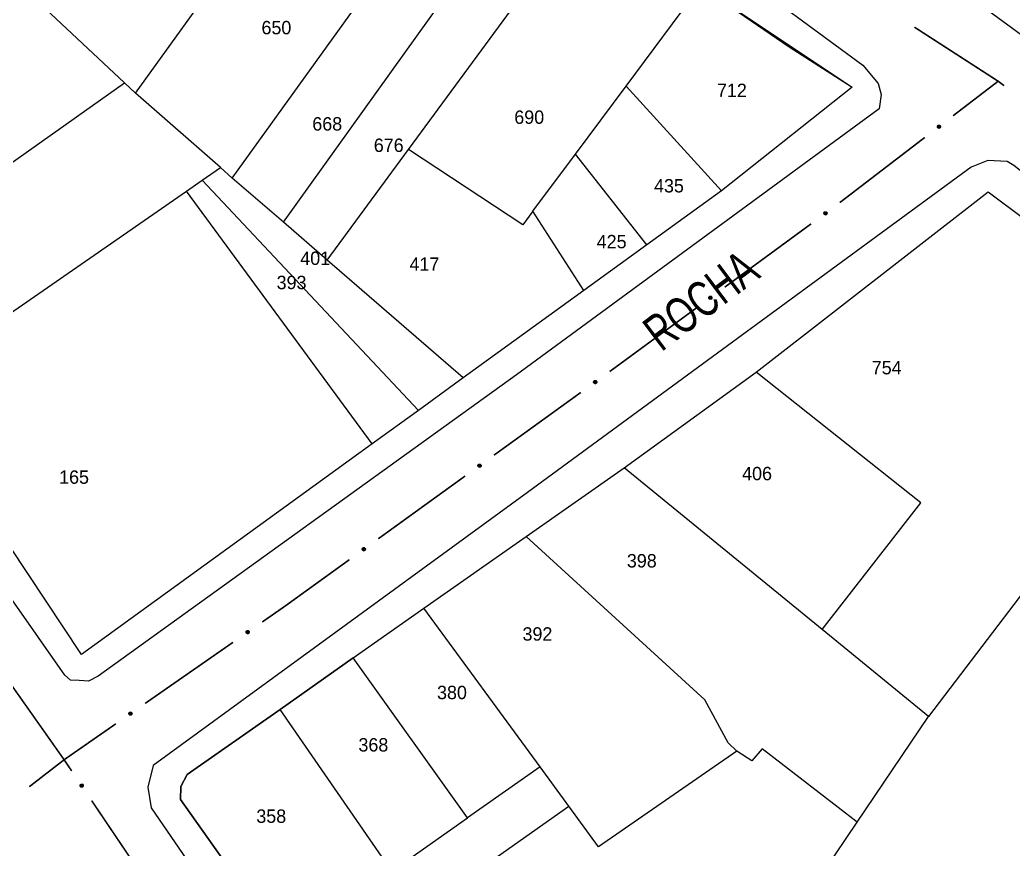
# Model space of a CAD drawing. Extents: x 199577 to 200882, y 4838726 to 4840156.
# Drawn here: x 200247.1 to 200358.4, y 4838995.8 to 4839088.8 of the extents above; entities that cross this region are included whole.
import ezdxf
from ezdxf.enums import TextEntityAlignment as Align

# ---------------------------------------------------------------- set-up
doc = ezdxf.new("R2010")
doc.units = 0
doc.header["$LTSCALE"] = 1.5
doc.header["$MEASUREMENT"] = 0
for name, color, linetype in [('CD_MALHA_LOTES', 7, 'CONTINUOUS'), ('RU-QUADRA', 210, 'CONTINUOUS'), ('SV-EIXO-RUA-PAV', 20, 'CONTINUOUS'), ('SV-RUA-PAVIM', 7, 'CONTINUOUS'), ('SV-TXT-RUA-PAV', 7, 'CONTINUOUS'), ('Th_NmrPorta', 1, 'CONTINUOUS')]:
    doc.layers.add(name, color=color, linetype=linetype)
doc.styles.add('ARIAL', font='ARIAL.SHX')

msp = doc.modelspace()

# ---------------------------------------------------------------- linework, layer by layer
at = {"layer": 'CD_MALHA_LOTES', "linetype": 'Continuous', "flags": 128}
for points in [[(200260.05, 4839080.55), (200287.47, 4839118.62)], [(200270.89, 4839071.03), (200299.09, 4839110.2)], [(200276.63, 4839066.07), (200305.11, 4839105.84)], [(200290.64, 4839074.21), (200310.84, 4839101.69)], [(200315.03, 4839081.34), (200323.39, 4839092.59)], [(200323.39, 4839092.59), (200333.32, 4839085.73), (200340.39, 4839081.2), (200325.72, 4839069.61)], [(200258.81, 4839081.71), (200248.8, 4839091.1)], [(200226.62, 4839058.89), (200258.81, 4839081.71)], [(200260.05, 4839080.55), (200258.81, 4839081.71)], [(200269.57, 4839072.2), (200260.05, 4839080.55)], [(200309.37, 4839073.72), (200315.03, 4839081.34)], [(200325.72, 4839069.61), (200315.03, 4839081.34)], [(200281.54, 4839061.82), (200290.64, 4839074.21)], [(200304.6, 4839067.3), (200303.46, 4839065.78), (200290.64, 4839074.21)], [(200304.6, 4839067.3), (200309.37, 4839073.72)], [(200317.36, 4839063.54), (200309.37, 4839073.72)], [(200267.53, 4839070.78), (200269.57, 4839072.2)], [(200269.57, 4839072.2), (200270.89, 4839071.03)], [(200265.75, 4839069.55), (200267.53, 4839070.78)], [(200291.76, 4839044.98), (200267.53, 4839070.78)], [(200276.63, 4839066.07), (200270.89, 4839071.03)], [(200234.09, 4839047.62), (200265.75, 4839069.55)], [(200286.56, 4839041.21), (200265.75, 4839069.55)], [(200325.72, 4839069.61), (200317.36, 4839063.54)], [(200329.61, 4839049.27), (200355.61, 4839069.48), (200379.92, 4839051.33)], [(200310.29, 4839058.41), (200304.6, 4839067.3)], [(200281.54, 4839061.82), (200276.63, 4839066.07)], [(200317.36, 4839063.54), (200310.29, 4839058.41)], [(200296.79, 4839048.63), (200281.54, 4839061.82)], [(200310.29, 4839058.41), (200296.79, 4839048.63)], [(200379.92, 4839051.33), (200348.95, 4839010.67)], [(200314.83, 4839038.54), (200329.61, 4839049.27)], [(200337, 4839020.43), (200348.09, 4839034.63), (200329.61, 4839049.27)], [(200296.79, 4839048.63), (200291.76, 4839044.98)], [(200286.56, 4839041.21), (200253.99, 4839017.6), (200234.09, 4839047.62)], [(200291.76, 4839044.98), (200286.56, 4839041.21)], [(200303.85, 4839030.84), (200314.83, 4839038.54)], [(200337, 4839020.43), (200314.83, 4839038.54)], [(200292.38, 4839022.79), (200303.85, 4839030.84)], [(200327.44, 4839006.77), (200326.46, 4839007.69), (200323.87, 4839012.53), (200303.85, 4839030.84)], [(200284.45, 4839017.22), (200292.38, 4839022.79)], [(200305.39, 4839005.01), (200292.38, 4839022.79)], [(200348.95, 4839010.67), (200337, 4839020.43)], [(200284.45, 4839017.22), (200276.25, 4839011.46)], [(200297.25, 4838999.28), (200284.45, 4839017.22)], [(200276.25, 4839011.46), (200265.84, 4839004.16), (200265.13, 4839002.82), (200265.09, 4839001.35), (200276.77, 4838984.85)], [(200288.79, 4838993.31), (200276.25, 4839011.46)], [(200340.95, 4838998.8), (200348.95, 4839010.67)], [(200340.95, 4838998.8), (200330.3, 4839007.04), (200329.14, 4839005.68), (200327.44, 4839006.77)], [(200327.44, 4839006.77), (200311.93, 4838996.05), (200308.61, 4839000.6)], [(200305.39, 4839005.01), (200297.25, 4838999.28)], [(200308.61, 4839000.6), (200305.39, 4839005.01)], [(200279.94, 4838980.37), (200308.61, 4839000.6)], [(200288.79, 4838993.31), (200297.25, 4838999.28)], [(200345.49, 4838977.62), (200333.48, 4838987.73), (200340.95, 4838998.8)]]:
    msp.add_lwpolyline(points, dxfattribs=at)
at = {"layer": 'RU-QUADRA', "linetype": 'Continuous', "flags": 128}
for points in [[(200246.63, 4839148.94), (200254.41, 4839143.01), (200259.22, 4839139.34), (200263.54, 4839136.05), (200275.08, 4839127.6), (200287.47, 4839118.62), (200299.09, 4839110.2), (200305.11, 4839105.84), (200310.84, 4839101.69), (200323.39, 4839092.59), (200340.39, 4839081.2), (200325.72, 4839069.61), (200317.36, 4839063.54), (200310.29, 4839058.41), (200296.79, 4839048.63), (200291.76, 4839044.98), (200286.56, 4839041.21), (200253.99, 4839017.6), (200237.91, 4839041.86)], [(200276.77, 4838984.85), (200265.09, 4839001.35), (200265.13, 4839002.82), (200265.84, 4839004.16), (200276.25, 4839011.46), (200284.45, 4839017.22), (200292.38, 4839022.79), (200303.85, 4839030.84), (200314.83, 4839038.54), (200329.61, 4839049.27), (200355.61, 4839069.48), (200379.92, 4839051.33), (200413.03, 4839026.93), (200417.95, 4839023.12), (200436.18, 4839009.65), (200441.79, 4839005.51), (200446.84, 4839001.77), (200452.06, 4838997.92), (200460.69, 4838991.55)]]:
    msp.add_lwpolyline(points, dxfattribs=at)
at = {"layer": 'SV-EIXO-RUA-PAV', "const_width": 0.18}
for points in [[(200347.354843, 4839087.942853), (200356.594556, 4839081.973958)], [(200351.688946, 4839078.008435), (200356.450998, 4839081.658484)], [(200356.450998, 4839081.658484), (200356.74, 4839081.88)], [(200356.594556, 4839081.973958), (200356.74, 4839081.88)], [(200356.74, 4839081.88), (200357.401723, 4839081.38422)], [(200338.990139, 4839068.274972), (200348.514244, 4839075.575069)], [(200326.100757, 4839058.795652), (200335.776767, 4839065.893175)], [(200313.199411, 4839049.332288), (200322.875421, 4839056.429811)], [(200300.232786, 4839039.958582), (200309.958878, 4839046.987318)], [(200287.264664, 4839030.586933), (200296.990756, 4839037.615669)], [(200276.78, 4839023.01), (200284.022633, 4839028.244021)], [(200274.264517, 4839021.260453), (200276.727395, 4839022.973413)], [(200276.727395, 4839022.973413), (200276.78, 4839023.01)], [(200261.129168, 4839012.124666), (200270.98068, 4839018.976506)], [(200246.00853, 4839014.379207), (200251.770662, 4839006.206213)], [(200252.05, 4839005.81), (200257.84533, 4839009.840719)], [(200251.306182, 4839005.233974), (200252.05, 4839005.81)], [(200251.770662, 4839006.206213), (200252.05, 4839005.81)], [(200252.05, 4839005.81), (200252.896462, 4839004.553264)], [(200248.143632, 4839002.784836), (200251.306182, 4839005.233974)], [(200255.131023, 4839001.235624), (200261.834708, 4838991.282704)]]:
    msp.add_lwpolyline(points, dxfattribs=at)
at = {"layer": 'SV-EIXO-RUA-PAV'}
for points in [[(200349.920593, 4839076.791714), (200349.926314, 4839076.840286), (200349.941164, 4839076.880862), (200349.963291, 4839076.911139), (200349.98982, 4839076.932796), (200350.019455, 4839076.951895), (200350.053582, 4839076.964559), (200350.094573, 4839076.970225), (200350.143339, 4839076.964827), (200350.183905, 4839076.946882), (200350.214749, 4839076.926778), (200350.238924, 4839076.900416), (200350.256996, 4839076.871315), (200350.268978, 4839076.835431), (200350.274314, 4839076.793834), (200350.267699, 4839076.744931), (200350.252868, 4839076.705251), (200350.230697, 4839076.676527), (200350.20404, 4839076.652391), (200350.173551, 4839076.633255), (200350.139979, 4839076.621017), (200350.098089, 4839076.61572), (200350.049907, 4839076.622888), (200350.010163, 4839076.637229), (200349.981135, 4839076.65899), (200349.957964, 4839076.685769), (200349.938446, 4839076.71526), (200349.924288, 4839076.749036), (200349.920593, 4839076.791714)], [(200337.208472, 4839067.079876), (200337.215218, 4839067.128317), (200337.230921, 4839067.168571), (200337.253681, 4839067.198374), (200337.280661, 4839067.219467), (200337.310693, 4839067.237936), (200337.34508, 4839067.249877), (200337.386181, 4839067.254677), (200337.434821, 4839067.248251), (200337.475, 4839067.229455), (200337.505413, 4839067.208704), (200337.529027, 4839067.181838), (200337.54648, 4839067.152363), (200337.557703, 4839067.116233), (200337.56216, 4839067.074533), (200337.554515, 4839067.02578), (200337.538849, 4839066.986422), (200337.516078, 4839066.958173), (200337.488918, 4839066.934604), (200337.458031, 4839066.916116), (200337.424209, 4839066.904589), (200337.382216, 4839066.900177), (200337.334196, 4839066.90836), (200337.294763, 4839066.923536), (200337.266201, 4839066.945905), (200337.2436, 4839066.973167), (200337.224709, 4839067.003063), (200337.211266, 4839067.03713), (200337.208472, 4839067.079876)], [(200324.307126, 4839057.616512), (200324.313871, 4839057.664953), (200324.329574, 4839057.705206), (200324.352335, 4839057.73501), (200324.379314, 4839057.756102), (200324.409346, 4839057.774572), (200324.443733, 4839057.786513), (200324.484835, 4839057.791312), (200324.533475, 4839057.784887), (200324.573653, 4839057.766091), (200324.604067, 4839057.74534), (200324.62768, 4839057.718474), (200324.645134, 4839057.688998), (200324.656356, 4839057.652869), (200324.660813, 4839057.611169), (200324.653168, 4839057.562416), (200324.637503, 4839057.523058), (200324.614731, 4839057.494809), (200324.587571, 4839057.47124), (200324.556685, 4839057.452751), (200324.522863, 4839057.441224), (200324.480869, 4839057.436813), (200324.43285, 4839057.444996), (200324.393417, 4839057.460172), (200324.364855, 4839057.482541), (200324.342253, 4839057.509802), (200324.323362, 4839057.539699), (200324.30992, 4839057.573766), (200324.307126, 4839057.616512)], [(200311.398962, 4839048.163838), (200311.406051, 4839048.21223), (200311.422039, 4839048.252371), (200311.44501, 4839048.282012), (200311.472138, 4839048.302913), (200311.5023, 4839048.321169), (200311.536771, 4839048.332866), (200311.577906, 4839048.337374), (200311.626499, 4839048.330604), (200311.666543, 4839048.311523), (200311.696808, 4839048.290557), (200311.720231, 4839048.263524), (200311.737475, 4839048.233926), (200311.748441, 4839048.197718), (200311.752602, 4839048.155987), (200311.744612, 4839048.107289), (200311.728668, 4839048.068044), (200311.705697, 4839048.039956), (200311.67837, 4839048.016581), (200311.647354, 4839047.998312), (200311.61345, 4839047.987025), (200311.571427, 4839047.982911), (200311.523466, 4839047.991434), (200311.484142, 4839048.00689), (200311.455739, 4839048.029461), (200311.433332, 4839048.056882), (200311.414653, 4839048.086912), (200311.401452, 4839048.121073), (200311.398962, 4839048.163838)], [(200298.43084, 4839038.792189), (200298.437928, 4839038.840581), (200298.453916, 4839038.880722), (200298.476887, 4839038.910363), (200298.504016, 4839038.931264), (200298.534178, 4839038.94952), (200298.568649, 4839038.961217), (200298.609783, 4839038.965725), (200298.658377, 4839038.958955), (200298.698421, 4839038.939874), (200298.728686, 4839038.918908), (200298.752109, 4839038.891875), (200298.769353, 4839038.862277), (200298.780319, 4839038.826069), (200298.78448, 4839038.784338), (200298.77649, 4839038.73564), (200298.760546, 4839038.696395), (200298.737574, 4839038.668307), (200298.710248, 4839038.644932), (200298.679231, 4839038.626663), (200298.645328, 4839038.615376), (200298.603304, 4839038.611262), (200298.555344, 4839038.619785), (200298.51602, 4839038.635241), (200298.487617, 4839038.657812), (200298.46521, 4839038.685233), (200298.446531, 4839038.715263), (200298.43333, 4839038.749424), (200298.43084, 4839038.792189)], [(200285.462717, 4839029.42054), (200285.469806, 4839029.468932), (200285.485794, 4839029.509073), (200285.508765, 4839029.538715), (200285.535894, 4839029.559615), (200285.566056, 4839029.577871), (200285.600527, 4839029.589568), (200285.641661, 4839029.594076), (200285.690255, 4839029.587306), (200285.730299, 4839029.568225), (200285.760564, 4839029.547259), (200285.783986, 4839029.520226), (200285.801231, 4839029.490628), (200285.812197, 4839029.45442), (200285.816358, 4839029.41269), (200285.808367, 4839029.363991), (200285.792423, 4839029.324746), (200285.769452, 4839029.296659), (200285.742126, 4839029.273283), (200285.711109, 4839029.255014), (200285.677206, 4839029.243727), (200285.635182, 4839029.239613), (200285.587222, 4839029.248136), (200285.547897, 4839029.263592), (200285.519495, 4839029.286163), (200285.497087, 4839029.313584), (200285.478409, 4839029.343614), (200285.465208, 4839029.377775), (200285.462717, 4839029.42054)], [(200272.441788, 4839020.126811), (200272.44975, 4839020.175067), (200272.46646, 4839020.214913), (200272.489963, 4839020.244134), (200272.517465, 4839020.264541), (200272.547952, 4839020.28225), (200272.582629, 4839020.293322), (200272.623838, 4839020.297085), (200272.672301, 4839020.289438), (200272.711994, 4839020.269637), (200272.741876, 4839020.248128), (200272.764806, 4839020.220676), (200272.781512, 4839020.190771), (200272.791822, 4839020.154371), (200272.795229, 4839020.112572), (200272.78636, 4839020.064026), (200272.769709, 4839020.025075), (200272.746234, 4839019.997407), (200272.71849, 4839019.97453), (200272.687148, 4839019.956824), (200272.653046, 4839019.946151), (200272.610955, 4839019.942798), (200272.563156, 4839019.952186), (200272.524118, 4839019.96835), (200272.496128, 4839019.99143), (200272.474219, 4839020.019252), (200272.456086, 4839020.049614), (200272.443505, 4839020.084008), (200272.441788, 4839020.126811)], [(200259.306439, 4839010.991024), (200259.314401, 4839011.03928), (200259.331111, 4839011.079126), (200259.354614, 4839011.108348), (200259.382116, 4839011.128754), (200259.412603, 4839011.146463), (200259.44728, 4839011.157535), (200259.488489, 4839011.161299), (200259.536952, 4839011.153651), (200259.576645, 4839011.13385), (200259.606526, 4839011.112341), (200259.629457, 4839011.084889), (200259.646163, 4839011.054984), (200259.656473, 4839011.018584), (200259.659879, 4839010.976785), (200259.651011, 4839010.928239), (200259.63436, 4839010.889288), (200259.610885, 4839010.861621), (200259.58314, 4839010.838743), (200259.551799, 4839010.821037), (200259.517697, 4839010.810365), (200259.475606, 4839010.807011), (200259.427807, 4839010.816399), (200259.388769, 4839010.832563), (200259.360779, 4839010.855643), (200259.33887, 4839010.883465), (200259.320737, 4839010.913827), (200259.308156, 4839010.948222), (200259.306439, 4839010.991024)], [(200254.024778, 4839003.075109), (200254.07291, 4839003.066426), (200254.112501, 4839003.049121), (200254.141368, 4839003.025184), (200254.161361, 4839002.99738), (200254.178611, 4839002.966631), (200254.189163, 4839002.931793), (200254.19231, 4839002.890532), (200254.183939, 4839002.842189), (200254.163546, 4839002.802796), (200254.141592, 4839002.77324), (200254.1138, 4839002.750723), (200254.083648, 4839002.734466), (200254.047098, 4839002.724702), (200254.005253, 4839002.721921), (200253.956845, 4839002.731515), (200253.918148, 4839002.748747), (200253.890834, 4839002.772633), (200253.868374, 4839002.800717), (200253.851139, 4839002.83232), (200253.840978, 4839002.866578), (200253.838254, 4839002.908714), (200253.848357, 4839002.956367), (200253.865103, 4839002.995159), (200253.888599, 4839003.022801), (200253.916746, 4839003.04429), (200253.947376, 4839003.061967), (200253.981955, 4839003.074032), (200254.024778, 4839003.075109)]]:
    msp.add_lwpolyline(points, close=True, dxfattribs=at)
for points in [[(200349.920593, 4839076.791714), (200350.094573, 4839076.970225)], [(200349.924201, 4839076.769459), (200350.117303, 4839076.963889)], [(200349.924288, 4839076.749036), (200350.143339, 4839076.964827)], [(200349.924784, 4839076.818045), (200350.068465, 4839076.962559)], [(200349.926314, 4839076.840286), (200350.053582, 4839076.964559)], [(200349.93468, 4839076.863453), (200350.030093, 4839076.952059)], [(200349.935207, 4839076.734913), (200350.159715, 4839076.953416)], [(200349.938446, 4839076.71526), (200350.183905, 4839076.946882)], [(200349.941164, 4839076.880862), (200350.019455, 4839076.951895)], [(200349.950544, 4839076.703688), (200350.194294, 4839076.935219)], [(200349.957964, 4839076.685769), (200350.214749, 4839076.926778)], [(200349.971874, 4839076.673617), (200350.22703, 4839076.910453)], [(200349.981135, 4839076.65899), (200350.238924, 4839076.900416)], [(200349.998871, 4839076.64961), (200350.24587, 4839076.883632)], [(200350.010163, 4839076.637229), (200350.256996, 4839076.871315)], [(200350.032367, 4839076.630584), (200350.259871, 4839076.849663)], [(200350.049907, 4839076.622888), (200350.268978, 4839076.835431)], [(200350.076115, 4839076.622854), (200350.269541, 4839076.812375)], [(200350.098089, 4839076.61572), (200350.274314, 4839076.793834)], [(200350.121957, 4839076.623607), (200350.265132, 4839076.764295)], [(200350.139979, 4839076.621017), (200350.267699, 4839076.744931)], [(200350.159823, 4839076.63028), (200350.255489, 4839076.720799)], [(200350.173551, 4839076.633255), (200350.252868, 4839076.705251)], [(200337.208472, 4839067.079876), (200337.386181, 4839067.254677)], [(200337.211266, 4839067.03713), (200337.434821, 4839067.248251)], [(200337.211611, 4839067.05755), (200337.408772, 4839067.247863)], [(200337.213219, 4839067.106113), (200337.359916, 4839067.247563)], [(200337.215218, 4839067.128317), (200337.34508, 4839067.249877)], [(200337.221885, 4839067.02278), (200337.450954, 4839067.236497)], [(200337.22407, 4839067.151302), (200337.321331, 4839067.237876)], [(200337.224709, 4839067.003063), (200337.475, 4839067.229455)], [(200337.230921, 4839067.168571), (200337.310693, 4839067.237936)], [(200337.23656, 4839066.991239), (200337.485141, 4839067.217575)], [(200337.2436, 4839066.973167), (200337.505413, 4839067.208704)], [(200337.257251, 4839066.960724), (200337.517347, 4839067.192124)], [(200337.266201, 4839066.945905), (200337.529027, 4839067.181838)], [(200337.283735, 4839066.936153), (200337.535617, 4839067.164911)], [(200337.294763, 4839066.923536), (200337.54648, 4839067.152363)], [(200337.316822, 4839066.916424), (200337.548898, 4839067.130655)], [(200337.334196, 4839066.90836), (200337.557703, 4839067.116233)], [(200337.360397, 4839066.907773), (200337.557779, 4839067.09317)], [(200337.382216, 4839066.900177), (200337.56216, 4839067.074533)], [(200337.406245, 4839066.907558), (200337.552356, 4839067.045194)], [(200337.424209, 4839066.904589), (200337.554515, 4839067.02578)], [(200337.444244, 4839066.913431), (200337.541798, 4839067.001912)], [(200337.458031, 4839066.916116), (200337.538849, 4839066.986422)], [(200324.307126, 4839057.616512), (200324.484835, 4839057.791312)], [(200324.30992, 4839057.573766), (200324.533475, 4839057.784887)], [(200324.310264, 4839057.594186), (200324.507426, 4839057.784498)], [(200324.311872, 4839057.642749), (200324.45857, 4839057.784199)], [(200324.313871, 4839057.664953), (200324.443733, 4839057.786513)], [(200324.320539, 4839057.559416), (200324.549607, 4839057.773133)], [(200324.322724, 4839057.687938), (200324.419985, 4839057.774511)], [(200324.323362, 4839057.539699), (200324.573653, 4839057.766091)], [(200324.329574, 4839057.705206), (200324.409346, 4839057.774572)], [(200324.335214, 4839057.527874), (200324.583794, 4839057.754211)], [(200324.342253, 4839057.509802), (200324.604067, 4839057.74534)], [(200324.355904, 4839057.49736), (200324.616001, 4839057.72876)], [(200324.364855, 4839057.482541), (200324.62768, 4839057.718474)], [(200324.382389, 4839057.472789), (200324.63427, 4839057.701547)], [(200324.393417, 4839057.460172), (200324.645134, 4839057.688998)], [(200324.415476, 4839057.45306), (200324.647552, 4839057.66729)], [(200324.43285, 4839057.444996), (200324.656356, 4839057.652869)], [(200324.459051, 4839057.444409), (200324.656433, 4839057.629806)], [(200324.480869, 4839057.436813), (200324.660813, 4839057.611169)], [(200324.504899, 4839057.444194), (200324.65101, 4839057.58183)], [(200324.522863, 4839057.441224), (200324.653168, 4839057.562416)], [(200324.542897, 4839057.450067), (200324.640452, 4839057.538548)], [(200324.556685, 4839057.452751), (200324.637503, 4839057.523058)], [(200311.398962, 4839048.163838), (200311.577906, 4839048.337374)], [(200311.401452, 4839048.121073), (200311.626499, 4839048.330604)], [(200311.401942, 4839048.14149), (200311.600448, 4839048.3304)], [(200311.403894, 4839048.19004), (200311.551591, 4839048.330447)], [(200311.406051, 4839048.21223), (200311.536771, 4839048.332866)], [(200311.411969, 4839048.106648), (200311.642548, 4839048.318736)], [(200311.414653, 4839048.086912), (200311.666543, 4839048.311523)], [(200311.415066, 4839048.235152), (200311.512939, 4839048.321033)], [(200311.422039, 4839048.252371), (200311.5023, 4839048.321169)], [(200311.426421, 4839048.075003), (200311.6766, 4839048.299572)], [(200311.433332, 4839048.056882), (200311.696808, 4839048.290557)], [(200311.446894, 4839048.044343), (200311.708625, 4839048.273893)], [(200311.455739, 4839048.029461), (200311.720231, 4839048.263524)], [(200311.473204, 4839048.019585), (200311.726701, 4839048.246551)], [(200311.484142, 4839048.00689), (200311.737475, 4839048.233926)], [(200311.50615, 4839047.999621), (200311.739739, 4839048.212201)], [(200311.523466, 4839047.991434), (200311.748441, 4839048.197718)], [(200311.549663, 4839047.990662), (200311.748354, 4839048.174655)], [(200311.571427, 4839047.982911), (200311.752602, 4839048.155987)], [(200311.595508, 4839047.990122), (200311.742591, 4839048.126718)], [(200311.61345, 4839047.987025), (200311.744612, 4839048.107289)], [(200311.633547, 4839047.995725), (200311.731727, 4839048.083512)], [(200311.647354, 4839047.998312), (200311.728668, 4839048.068044)], [(200298.43084, 4839038.792189), (200298.609783, 4839038.965725)], [(200298.43333, 4839038.749424), (200298.658377, 4839038.958955)], [(200298.43382, 4839038.769841), (200298.632325, 4839038.958751)], [(200298.435772, 4839038.818391), (200298.583469, 4839038.958798)], [(200298.437928, 4839038.840581), (200298.568649, 4839038.961217)], [(200298.443847, 4839038.734999), (200298.674426, 4839038.947087)], [(200298.446531, 4839038.715263), (200298.698421, 4839038.939874)], [(200298.446944, 4839038.863503), (200298.544816, 4839038.949384)], [(200298.453916, 4839038.880722), (200298.534178, 4839038.94952)], [(200298.458298, 4839038.703354), (200298.708477, 4839038.927923)], [(200298.46521, 4839038.685233), (200298.728686, 4839038.918908)], [(200298.478772, 4839038.672694), (200298.740503, 4839038.902244)], [(200298.487617, 4839038.657812), (200298.752109, 4839038.891875)], [(200298.505082, 4839038.647936), (200298.758579, 4839038.874902)], [(200298.51602, 4839038.635241), (200298.769353, 4839038.862277)], [(200298.538027, 4839038.627972), (200298.771617, 4839038.840552)], [(200298.555344, 4839038.619785), (200298.780319, 4839038.826069)], [(200298.58154, 4839038.619013), (200298.780232, 4839038.803006)], [(200298.603304, 4839038.611262), (200298.78448, 4839038.784338)], [(200298.627386, 4839038.618473), (200298.774469, 4839038.755069)], [(200298.645328, 4839038.615376), (200298.77649, 4839038.73564)], [(200298.665425, 4839038.624077), (200298.763604, 4839038.711863)], [(200298.679231, 4839038.626663), (200298.760546, 4839038.696395)], [(200285.462717, 4839029.42054), (200285.641661, 4839029.594076)], [(200285.465208, 4839029.377775), (200285.690255, 4839029.587306)], [(200285.465697, 4839029.398193), (200285.664203, 4839029.587102)], [(200285.46765, 4839029.446743), (200285.615346, 4839029.587149)], [(200285.469806, 4839029.468932), (200285.600527, 4839029.589568)], [(200285.475725, 4839029.36335), (200285.706303, 4839029.575438)], [(200285.478409, 4839029.343614), (200285.730299, 4839029.568225)], [(200285.478821, 4839029.491854), (200285.576694, 4839029.577735)], [(200285.485794, 4839029.509073), (200285.566056, 4839029.577871)], [(200285.490176, 4839029.331705), (200285.740355, 4839029.556274)], [(200285.497087, 4839029.313584), (200285.760564, 4839029.547259)], [(200285.510649, 4839029.301045), (200285.77238, 4839029.530595)], [(200285.519495, 4839029.286163), (200285.783986, 4839029.520226)], [(200285.536959, 4839029.276287), (200285.790456, 4839029.503253)], [(200285.547897, 4839029.263592), (200285.801231, 4839029.490628)], [(200285.569905, 4839029.256323), (200285.803495, 4839029.468903)], [(200285.587222, 4839029.248136), (200285.812197, 4839029.45442)], [(200285.613418, 4839029.247364), (200285.812109, 4839029.431357)], [(200285.635182, 4839029.239613), (200285.816358, 4839029.41269)], [(200285.659264, 4839029.246824), (200285.806347, 4839029.38342)], [(200285.677206, 4839029.243727), (200285.808367, 4839029.363991)], [(200285.697303, 4839029.252428), (200285.795482, 4839029.340214)], [(200285.711109, 4839029.255014), (200285.792423, 4839029.324746)], [(200272.441788, 4839020.126811), (200272.623838, 4839020.297085)], [(200272.443505, 4839020.084008), (200272.672301, 4839020.289438)], [(200272.444364, 4839020.104414), (200272.64625, 4839020.289705)], [(200272.447193, 4839020.15292), (200272.597403, 4839020.290635)], [(200272.44975, 4839020.175067), (200272.582629, 4839020.293322)], [(200272.45376, 4839020.069396), (200272.688133, 4839020.277282)], [(200272.456086, 4839020.049614), (200272.711994, 4839020.269637)], [(200272.459178, 4839020.197822), (200272.558586, 4839020.281921)], [(200272.46646, 4839020.214913), (200272.547952, 4839020.28225)], [(200272.467637, 4839020.037495), (200272.721833, 4839020.257506)], [(200272.474219, 4839020.019252), (200272.741876, 4839020.248128)], [(200272.487553, 4839020.00647), (200272.753389, 4839020.231253)], [(200272.496128, 4839019.99143), (200272.764806, 4839020.220676)], [(200272.513411, 4839019.98124), (200272.770968, 4839020.203588)], [(200272.524118, 4839019.96835), (200272.781512, 4839020.190771)], [(200272.545991, 4839019.960685), (200272.783384, 4839020.169009)], [(200272.563156, 4839019.952186), (200272.791822, 4839020.154371)], [(200272.589335, 4839019.95094), (200272.791318, 4839020.131313)], [(200272.610955, 4839019.942798), (200272.795229, 4839020.112572)], [(200272.635163, 4839019.949572), (200272.78469, 4839020.083488)], [(200272.653046, 4839019.946151), (200272.78636, 4839020.064026)], [(200272.673297, 4839019.954487), (200272.773047, 4839020.040486)], [(200272.687148, 4839019.956824), (200272.769709, 4839020.025075)], [(200259.306439, 4839010.991024), (200259.488489, 4839011.161299)], [(200259.308156, 4839010.948222), (200259.536952, 4839011.153651)], [(200259.309014, 4839010.968627), (200259.510901, 4839011.153918)], [(200259.311844, 4839011.017134), (200259.462053, 4839011.154848)], [(200259.314401, 4839011.03928), (200259.44728, 4839011.157535)], [(200259.318411, 4839010.933609), (200259.552784, 4839011.141495)], [(200259.320737, 4839010.913827), (200259.576645, 4839011.13385)], [(200259.323829, 4839011.062036), (200259.423237, 4839011.146134)], [(200259.331111, 4839011.079126), (200259.412603, 4839011.146463)], [(200259.332288, 4839010.901708), (200259.586484, 4839011.121719)], [(200259.33887, 4839010.883465), (200259.606526, 4839011.112341)], [(200259.352204, 4839010.870683), (200259.61804, 4839011.095466)], [(200259.360779, 4839010.855643), (200259.629457, 4839011.084889)], [(200259.378062, 4839010.845453), (200259.635619, 4839011.067802)], [(200259.388769, 4839010.832563), (200259.646163, 4839011.054984)], [(200259.410642, 4839010.824898), (200259.648034, 4839011.033222)], [(200259.427807, 4839010.816399), (200259.656473, 4839011.018584)], [(200259.453985, 4839010.815153), (200259.655969, 4839010.995526)], [(200259.475606, 4839010.807011), (200259.659879, 4839010.976785)], [(200259.499814, 4839010.813785), (200259.649341, 4839010.947701)], [(200259.517697, 4839010.810365), (200259.651011, 4839010.928239)], [(200259.537948, 4839010.818701), (200259.637697, 4839010.904699)], [(200259.551799, 4839010.821037), (200259.63436, 4839010.889288)], [(200253.838254, 4839002.908714), (200254.005253, 4839002.721921)], [(200253.840978, 4839002.866578), (200253.956845, 4839002.731515)], [(200253.844666, 4839002.884408), (200253.97633, 4839002.732893)], [(200253.84672, 4839002.93021), (200254.02405, 4839002.725551)], [(200253.848357, 4839002.956367), (200254.047098, 4839002.724702)], [(200253.84901, 4839002.846204), (200253.933506, 4839002.745179)], [(200253.851139, 4839002.83232), (200253.918148, 4839002.748747)], [(200253.857111, 4839002.973403), (200254.061861, 4839002.73292)], [(200253.865103, 4839002.995159), (200254.083648, 4839002.734466)], [(200253.878152, 4839003.005672), (200254.096622, 4839002.744817)], [(200253.888599, 4839003.022801), (200254.1138, 4839002.750723)], [(200253.903766, 4839003.03115), (200254.124546, 4839002.76198)], [(200253.916746, 4839003.04429), (200254.141592, 4839002.77324)], [(200253.935085, 4839003.0506), (200254.151269, 4839002.79314)], [(200253.947376, 4839003.061967), (200254.163546, 4839002.802796)], [(200253.967191, 4839003.063998), (200254.171547, 4839002.826541)], [(200253.981955, 4839003.074032), (200254.183939, 4839002.842189)], [(200254.002345, 4839003.072869), (200254.184595, 4839002.868232)], [(200254.024778, 4839003.075109), (200254.19231, 4839002.890532)], [(200254.050804, 4839003.069314), (200254.186256, 4839002.917061)], [(200254.07291, 4839003.066426), (200254.189163, 4839002.931793)], [(200254.095521, 4839003.056659), (200254.178124, 4839002.956003)], [(200254.112501, 4839003.049121), (200254.178611, 4839002.966631)]]:
    msp.add_lwpolyline(points, dxfattribs=at)
at = {"layer": 'SV-RUA-PAVIM', "linetype": 'Continuous'}
for points in [[(200377.61, 4839073.66, 3.41), (200352.52, 4839092.1, 3.41), (200295.57, 4839133.46, 4.29), (200294.92, 4839135.25, 4.29), (200295, 4839137.04, 4.3), (200313.9, 4839158.71, 4.55), (200340.01, 4839188.72, 4.73), (200341.59, 4839189.29, 4.73), (200343.45, 4839189.08, 4.77), (200374.39, 4839166.36, 4.68), (200417.12, 4839135.06, 4.13), (200441.46, 4839117.06, 4.12), (200442.21, 4839115.48, 4.13), (200441.73, 4839113.89, 4.05), (200411.64, 4839082.41, 3.56), (200394.46, 4839064.35, 3.73), (200392.62, 4839063.71, 3.74), (200390.78, 4839064.04, 3.62)], [(200326.23, 4839095.02, 3.47), (200341.57, 4839083.68, 3.3), (200343.28, 4839081.63, 3.31), (200343.62, 4839080.4, 3.31), (200343.4, 4839078.77, 3.3), (200302.77, 4839048.96, 3.46), (200255.88, 4839015.18, 3.46), (200254.78, 4839014.63, 3.46), (200253.75, 4839014.7, 3.46), (200252.77, 4839014.75, 3.46), (200252.11, 4839015.3, 3.46), (200229.02, 4839048.33, 3.62), (200200.51, 4839090.57, 4.78), (200155.94, 4839155.64, 6.17), (200155.84, 4839157.22, 6.17), (200156.86, 4839158.84, 6.19), (200197.92, 4839185.97, 6.55), (200198.85, 4839186.21, 6.55), (200200.12, 4839186.12, 6.56), (200215.43, 4839175.73, 6.4), (200263.44, 4839140.95, 4.71)], [(200467.53, 4838991.99, 3.11), (200402.08, 4839039.71, 3.33), (200378.94, 4839056.32, 3.46), (200358.49, 4839072.42, 3.36), (200357.74, 4839072.89, 3.36), (200355.59, 4839073.01, 3.36), (200353.7, 4839072.23, 3.35), (200303.99, 4839035.77, 3.37), (200262.04, 4839005.17, 3.07), (200261.43, 4839002.72, 3.07), (200261.8, 4839000.42, 3.07), (200287.86, 4838962.44, 3.02), (200317.69, 4838918.61, 2.97), (200342.07, 4838883.12, 3.07), (200345.07, 4838881.49, 3.07), (200347.92, 4838881.51, 3.06), (200380.28, 4838900.94, 3.16), (200424.94, 4838928.41, 3.1), (200465.96, 4838953.39, 3.34), (200488.54, 4838968.18, 3.34), (200489.96, 4838972.87, 3.15), (200488.73, 4838976.16, 3.13)]]:
    msp.add_polyline3d(points, close=True, dxfattribs=at)

# ---------------------------------------------------------------- texts
at = {"layer": 'SV-TXT-RUA-PAV', "style": 'ARIAL', "width": 0.7}
msp.add_text('ROCHA', height=4, rotation=37, dxfattribs=at).set_placement((200318.98, 4839051.48))
at = {"layer": 'Th_NmrPorta', "color": 1}
for s, p in [('650', (200274.16679, 4839087.891219)), ('712', (200325.223823, 4839080.854766)), ('690', (200302.50679, 4839077.851219)), ('668', (200279.86679, 4839077.101219)), ('676', (200286.75679, 4839074.701219)), ('435', (200318.169825, 4839070.15866)), ('425', (200311.744983, 4839063.898168)), ('401', (200278.515842, 4839062.030094)), ('417', (200290.756587, 4839061.376635)), ('393', (200275.866965, 4839059.31585)), ('754', (200342.572481, 4839049.767334)), ('165', (200251.486897, 4839037.49676)), ('406', (200328.04375, 4839037.896558)), ('398', (200315.12375, 4839028.116558)), ('392', (200303.42676, 4839019.913103)), ('380', (200293.84676, 4839013.353103)), ('368', (200285.03676, 4839007.483103)), ('358', (200273.592039, 4838999.485582))]:
    msp.add_text(s, height=1.5, dxfattribs=at).set_placement(p, align=Align.MIDDLE_LEFT)

doc.saveas('drawing.dxf')
